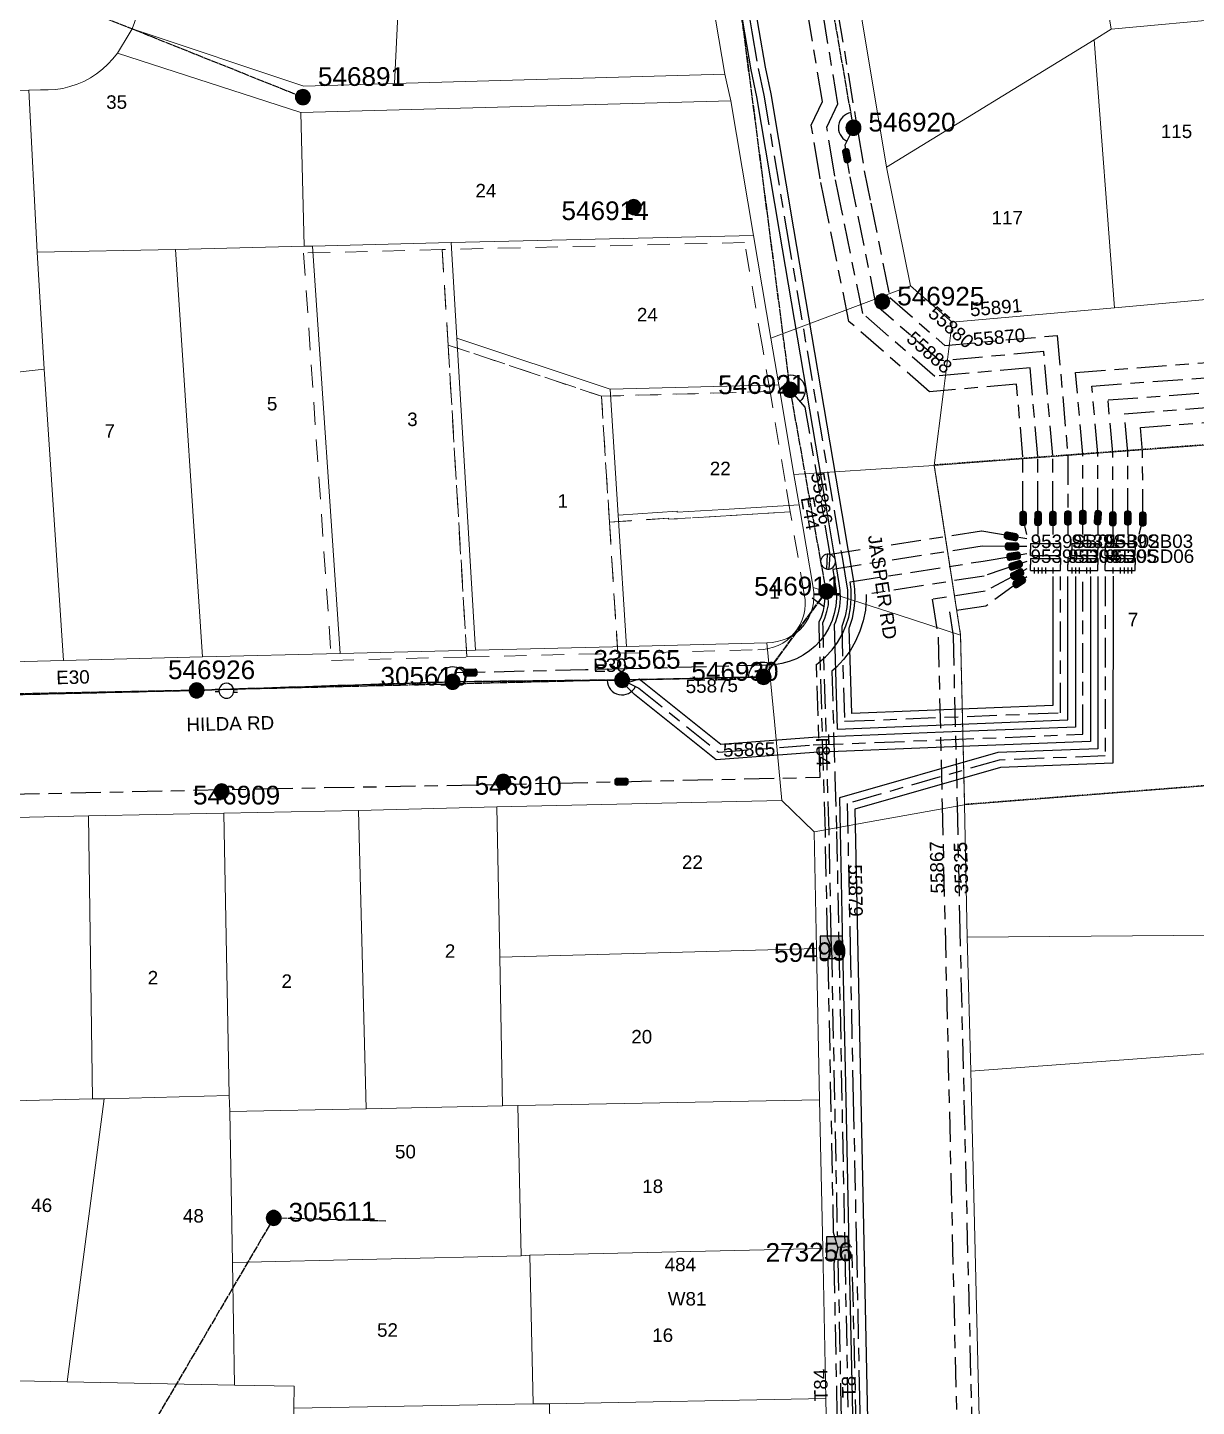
# Model space of a CAD drawing. Header units: metres. Extents: x 311460 to 313373, y 6261260 to 6263889.
# Drawn here: x 312944 to 313100.3, y 6262532.7 to 6262717.1 of the extents above; entities that cross this region are included whole.
import ezdxf
from ezdxf.enums import TextEntityAlignment as Align

# ---------------------------------------------------------------- set-up
doc = ezdxf.new("R2010")
doc.units = ezdxf.units.M
for name, pattern in [('Cable Exist OH', [1, 1, 0]), ('Cable Exist UG', [8.2, 4, -1.2, 1.8, -1.2]), ('Dash', [5, 3, -2]), ('HIDDEN', [0.375, 0.25, -0.125]), ('HIDDEN2', [0.1875, 0.125, -0.0625])]:
    doc.linetypes.add(name, pattern=pattern)
doc.layers.get('0').update_dxf_attribs({"color": 6})
for name, color, linetype, lineweight in [('Cadastre Developer_SP_EXT', 9, 'Continuous', 5), ('Cadastre Land Parcels_SP_EXT', 9, 'Continuous', 5), ('Cadastre Other Property_SP_EXT', 9, 'HIDDEN', 5), ('Cadastre Roads_SP_EXT', 9, 'Continuous', 5)]:
    doc.layers.add(name, color=color, linetype=linetype, lineweight=lineweight)
for name, color, linetype in [('Equip_HV_EXT', 7, 'Continuous'), ('Equip_SP_LV_EXT', 7, 'Continuous'), ('Mains_HV_EXT', 7, 'Continuous'), ('Mains_LV_EXT', 7, 'Continuous'), ('Mains_SL_EXT', 7, 'Continuous'), ('Mains_TR_EXT', 7, 'Continuous'), ('Sub_HV_EXT', 7, 'Continuous'), ('Sub_TR_EXT', 7, 'Continuous'), ('SupportsOH_SP_TR_HV_LV_SL_EXT', 7, 'Continuous'), ('SupportsUG_SP_LV_SL_EXT', 7, 'Continuous')]:
    doc.layers.add(name, color=color, linetype=linetype)
doc.layers.get('0').freeze()
doc.styles.add('COLUMN_LABEL', font='arial.ttf')
doc.styles.add('POLE_LABEL', font='arial.ttf')
doc.styles.get("Standard").update_dxf_attribs({"font": 'arial.ttf'})
doc.linetypes.add('Cable E UG', pattern='A,6,-0.5,["E",Standard,S=1.7,R=0,X=0.5,Y=-1],-2.9', length=9.4)
doc.linetypes.add('Cable P UG', pattern='A,6,-0.5,["P",Standard,S=1.7,R=0,X=0.5,Y=-1],-2.9', length=9.4)

# ---------------------------------------------------------------- blocks, each defined once
blk = doc.blocks.new('COLUMN_EXT')
blk.add_hatch(color=256).paths.add_polyline_path([(-1.49, 1.48), (-1.49, -1.49), (1.48, -1.49), (1.48, 1.48)])
blk.add_lwpolyline([(-1.49, -1.49), (1.48, -1.49), (1.48, 1.48), (-1.49, 1.48)], close=True)
for tag, height, style, flags, p in [('ASSET_NUM', 2.5, 'COLUMN_LABEL', 8, (2, 2)), ('STRUCTURE_PLANT_NUMBER', 0.2, 'POLE_LABEL', 9, (1.81, 0.03)), ('STREET_CODE', 0.2, 'COLUMN_LABEL', 9, (1.81, -0.2))]:
    blk.add_attdef(tag, text='', height=height, dxfattribs=dict(style=style, flags=flags)).set_placement(p, align=Align.MIDDLE_LEFT)
at = {"flags": 9}
for tag, p in [('COLUMN_TYPE', (1.81, -0.4)), ('OWNED_BY', (1.81, -0.6)), ('STATE', (1.81, -0.8)), ('USAGE', (1.81, -1)), ('STREETNAME', (1.81, -1.6)), ('SUBURB', (1.81, -1.8)), ('LEGEND', (1.81, -1.2)), ('LOCATION', (1.81, -1.4)), ('NOTES', (1.81, -2))]:
    blk.add_attdef(tag, text='', height=0.2, dxfattribs=at).set_placement(p, align=Align.MIDDLE_LEFT)
at = {"flags": 1}
blk.add_attdef('Z', (1.81, -2.35), '', height=0.2, dxfattribs=at)
blk = doc.blocks.new('LV_OH_LINKS_OPEN_EXT')
for p, q in [((-0.17, 4.97), (-0.17, 5.46)), ((0.17, 4.97), (0.17, 5.46)), ((-0.17, 3), (-0.17, 2.5)), ((0.17, 3), (0.17, 2.5))]:
    blk.add_line(p, q)
blk.add_lwpolyline([(0, 2.99, 1), (0, 4.98, 1)], format="xyb", close=True)
at = {"flags": 9}
for tag, p in [('ACTUAL_STATUS', (0, 0)), ('CONSTRUCTED_VOLTAGE', (0, -0.2)), ('OPERATING_VOLTAGE', (0, -0.6)), ('ORIENTATION', (0, -0.8)), ('OWNED_BY', (0, -1)), ('STATE', (0, -1.2)), ('SWITCH_TYPE', (0, -1.4)), ('NO_PHASES', (0, -0.4)), ('USAGE', (0, -1.6)), ('LEGEND', (0, -1.8)), ('NOTES', (0, -2))]:
    blk.add_attdef(tag, text='', height=0.2, dxfattribs=at).set_placement(p, align=Align.MIDDLE_LEFT)
at = {"flags": 1}
blk.add_attdef('Z', (0, 0), '', height=0.2, dxfattribs=at)
blk = doc.blocks.new('LV_OH_LINKS_CLOSED_EXT')
for p, q in [((-0.17, 4.97), (-0.17, 3)), ((0.17, 4.97), (0.17, 3))]:
    blk.add_line(p, q)
blk.add_lwpolyline([(0, 2.99, 1), (0, 4.98, 1)], format="xyb", close=True)
at = {"flags": 9}
for tag, p in [('ACTUAL_STATUS', (0, 0)), ('CONSTRUCTED_VOLTAGE', (0, -0.2)), ('OPERATING_VOLTAGE', (0, -0.6)), ('ORIENTATION', (0, -0.8)), ('OWNED_BY', (0, -1)), ('STATE', (0, -1.2)), ('SWITCH_TYPE', (0, -1.4)), ('NO_PHASES', (0, -0.4)), ('USAGE', (0, -1.6)), ('NOTES', (0, -1.8))]:
    blk.add_attdef(tag, text='', height=0.2, dxfattribs=at).set_placement(p, align=Align.MIDDLE_LEFT)
at = {"flags": 1}
blk.add_attdef('Z', (0, 0), '', height=0.2, dxfattribs=at)
blk = doc.blocks.new('POLE_EXT')
blk.add_hatch(color=256).paths.add_polyline_path([(-1, 0, 1), (1, 0, 1)])
blk.add_lwpolyline([(-1, 0, 1), (1, 0, 1)], format="xyb", close=True)
for tag, height, flags, p in [('pNumber', 2.5, 8, (-17.84, 2.07)), ('OWNED_BY', 0.2, 9, (1.35, -0.4)), ('SPECIAL_USE', 0.2, 9, (1.35, -0.8)), ('STATE', 0.2, 9, (1.35, -1)), ('cLV', 0.2, 9, (1.35, -1.4)), ('hDepth', 0.2, 9, (1.35, -1.6)), ('hDia', 0.2, 9, (1.35, -1.8)), ('PARENT', 0.2, 9, (1.35, -0.6)), ('USAGE', 0.2, 9, (1.35, -1.2)), ('cHV', 0.2, 9, (1.35, -2)), ('cLinedev', 0.2, 9, (1.35, -3.4)), ('LBRACKET', 0.2, 9, (1.35, -2.2)), ('LExisting', 0.2, 9, (1.35, -2.4)), ('LANTNUMBER', 0.2, 9, (1.35, -2.6)), ('LOther', 0.2, 9, (1.35, -2.8)), ('LRemove', 0.2, 9, (1.35, -3)), ('LEGEND', 0.2, 9, (1.35, -3.2)), ('LOCATION', 0.2, 9, (1.35, -3.6)), ('pExisting', 0.2, 9, (1.35, -3.8)), ('pFooting', 0.2, 9, (1.35, -4.4)), ('pNew', 0.2, 9, (1.35, -4.6)), ('pRelocate', 0.2, 9, (1.35, -5)), ('pRemove', 0.2, 9, (1.35, -5.2)), ('pReplace', 0.2, 9, (1.35, -5.4)), ('pStay', 0.2, 9, (1.35, -5.6)), ('PFNUMBER', 0.2, 9, (1.35, -4)), ('NEWPFNUMBER', 0.2, 9, (1.35, -4.2)), ('pType', 0.2, 9, (1.35, -5.8)), ('cspan', 0.2, 9, (1.35, -6)), ('STREETNAME', 0.2, 9, (1.35, -6.2)), ('SUBURB', 0.2, 9, (1.35, -6.4)), ('OPERATED_BY', 0.2, 9, (1.36, -7.01)), ('NOTES', 0.2, 9, (1.35, -6.6)), ('MAINTAINED_BY', 0.2, 9, (1.36, -6.81))]:
    blk.add_attdef(tag, text='', height=height, dxfattribs=dict(flags=flags)).set_placement(p, align=Align.MIDDLE_LEFT)
at = {"style": 'POLE_LABEL'}
for tag, height, flags, p in [('ASSET_NUM', 2.5, 8, (2, 2)), ('STRUCTURE_PLANT_NUMBER', 0.2, 9, (1.35, 0.03)), ('STREET_CODE', 0.2, 9, (1.35, -0.2))]:
    blk.add_attdef(tag, text='', height=height, dxfattribs=dict(at, flags=flags)).set_placement(p, align=Align.MIDDLE_LEFT)
at = {"flags": 1}
blk.add_attdef('Z', (1.35, -7.33), '', height=0.2, dxfattribs=at)
blk = doc.blocks.new('HV_STJ_EXT')
h = blk.add_hatch(color=256)
edge = h.paths.add_edge_path()
edge.add_ellipse((-0.59, 0.13), major_axis=(0.226, 0.226), ratio=1, start_angle=45, end_angle=135)
edge.add_line((-0.91, 0.13), (-0.91, -0.13))
edge.add_ellipse((-0.59, -0.13), major_axis=(0.226, 0.226), ratio=1, start_angle=135, end_angle=225)
edge.add_line((-0.59, -0.45), (0.59, -0.45))
edge.add_ellipse((0.59, -0.13), major_axis=(-0.226, 0.226), ratio=1, start_angle=135, end_angle=225)
edge.add_line((0.91, -0.13), (0.91, 0.13))
edge.add_ellipse((0.59, 0.13), major_axis=(-0.226, 0.226), ratio=1, start_angle=225, end_angle=315)
edge.add_line((0.59, 0.45), (-0.59, 0.45))
blk.add_lwpolyline([(-0.91, 0.13), (-0.91, -0.13, 0.414214), (-0.59, -0.45), (0.59, -0.45, 0.414214), (0.91, -0.13), (0.91, 0.13, 0.414214), (0.59, 0.45), (-0.59, 0.45, 0.414214)], format="xyb", close=True)
for tag, flags, p in [('ORIENTATION', 9, (1.5, 0)), ('Z', 1, (1.5, -0.8)), ('USAGE', 9, (1.5, -0.2)), ('LEGEND', 9, (1.5, -0.4)), ('NOTES', 9, (1.5, -0.6))]:
    blk.add_attdef(tag, text='', height=0.2, dxfattribs=dict(flags=flags)).set_placement(p, align=Align.MIDDLE_LEFT)
blk = doc.blocks.new('End Shackle_EXT')
at = {"flags": 9}
for tag, p in [('USAGE', (0, -1.4)), ('NOTES', (0, -1.6))]:
    blk.add_attdef(tag, text='', height=0.2, dxfattribs=at).set_placement(p, align=Align.MIDDLE_LEFT)
blk.add_wipeout([(0, 0.25), (1.81, 0.25), (1.82, -0.25), (0, -0.25)])
blk.add_line((1.81, -1), (1.81, 1))
at = {"flags": 1}
blk.add_attdef('Z', (0, 0), '', height=0.2, dxfattribs=at)
at = {"flags": 9}
for tag, p in [('CONNECTOR_TYPE', (0, 0)), ('CONSTRUCTED_VOLTAGE', (0, -0.2)), ('OPERATING_VOLTAGE', (0, -0.6)), ('ORIENTATION', (0, -0.8)), ('OWNED_BY', (0, -1)), ('STATE', (0, -1.2)), ('NO_PHASES', (0, -0.4))]:
    blk.add_attdef(tag, text='', height=0.2, dxfattribs=at).set_placement(p, align=Align.MIDDLE_LEFT)

msp = doc.modelspace()

# ---------------------------------------------------------------- linework, layer by layer
at = {"layer": 'Cadastre Developer_SP_EXT', "linetype": 'Dash'}
for points in [[(312999.46, 6262687.39), (313000.24, 6262674.63), (313020.75, 6262667.79), (313043.29, 6262668.4), (313043.29, 6262668.4), (313042.23, 6262674.62), (313039.9, 6262688.34), (312999.46, 6262687.39)], [(312984.63, 6262632.47), (313002.75, 6262632.92), (313000.24, 6262674.63), (313000.24, 6262674.63), (312999.46, 6262687.39), (312980.92, 6262686.93), (312984.63, 6262632.47)], [(313000.24, 6262674.63), (313002.75, 6262632.92), (313022.93, 6262633.41), (313021.82, 6262650.96), (313021.82, 6262650.96), (313020.75, 6262667.79), (313000.24, 6262674.63)], [(313020.75, 6262667.79), (313021.82, 6262650.96), (313029.7, 6262651.47), (313029.71, 6262651.34), (313035.92, 6262651.69), (313046, 6262652.34), (313045.32, 6262656.39), (313045.32, 6262656.39), (313043.29, 6262668.4), (313020.75, 6262667.79)], [(313021.82, 6262650.96), (313022.93, 6262633.41), (313041.68, 6262633.89), (313042.41, 6262633.93), (313043.09, 6262634.04), (313043.75, 6262634.22), (313044.39, 6262634.47), (313045, 6262634.79), (313045.57, 6262635.18), (313046.09, 6262635.63), (313046.56, 6262636.13), (313046.97, 6262636.68), (313047.31, 6262637.28), (313047.59, 6262637.91), (313047.8, 6262638.56), (313047.93, 6262639.23), (313047.98, 6262639.92), (313047.97, 6262640.61), (313047.87, 6262641.29), (313047.87, 6262641.29), (313046, 6262652.34), (313035.92, 6262651.69), (313029.71, 6262651.34), (313029.7, 6262651.47), (313021.82, 6262650.96)]]:
    msp.add_lwpolyline(points, close=True, dxfattribs=at)
at = {"layer": 'Cadastre Land Parcels_SP_EXT', "linetype": 'Continuous'}
for points in [[(313124.1, 6262758.37), (313123.14, 6262758.82), (313122.2, 6262759.33), (313121.3, 6262759.9), (313120.44, 6262760.53), (313119.63, 6262761.23), (313118.87, 6262761.98), (313118.16, 6262762.78), (313117.52, 6262763.63), (313116.93, 6262764.52), (313116.41, 6262765.46), (313115.97, 6262766.43), (313086.24, 6262733.14), (313088.9, 6262716.88), (313105.37, 6262718.38), (313107.66, 6262718.63), (313124.1, 6262758.37)], [(312994.16, 6262732.36), (312958.04, 6262732.36), (312958.68, 6262722.21), (312958.78, 6262721.31), (312958.8, 6262720.41), (312958.72, 6262719.51), (312958.57, 6262718.62), (312958.32, 6262717.75), (312958, 6262716.91), (312980.94, 6262709.25), (312993.07, 6262709.59), (312993.9, 6262727.14), (312994.16, 6262732.36)], [(313086.65, 6262715.46), (313088.9, 6262716.88), (313086.24, 6262733.14), (313053.99, 6262727.64), (313058.86, 6262698.42), (313086.65, 6262715.46)], [(313037.26, 6262710.85), (313033.98, 6262730.06), (312993.9, 6262727.14), (312993.07, 6262709.59), (313037.26, 6262710.85)], [(313107.5, 6262681.24), (313105.37, 6262718.38), (313088.9, 6262716.88), (313086.65, 6262715.46), (313089.34, 6262679.61), (313107.5, 6262681.24)], [(312980.55, 6262705.71), (312956.03, 6262713.68), (312955.42, 6262712.9), (312954.75, 6262712.17), (312954.02, 6262711.5), (312953.24, 6262710.89), (312952.4, 6262710.35), (312951.53, 6262709.89), (312950.62, 6262709.5), (312949.68, 6262709.18), (312948.71, 6262708.95), (312947.73, 6262708.8), (312946.74, 6262708.74), (312945.75, 6262708.75), (312944.17, 6262708.71), (312945.3, 6262687.03), (312963.77, 6262687.42), (312981.01, 6262687.85), (312980.55, 6262705.71)], [(313086.65, 6262715.46), (313058.86, 6262698.42), (313062.07, 6262682.57), (313067.66, 6262677.68), (313089.34, 6262679.61), (313086.65, 6262715.46)], [(312945.3, 6262687.03), (312944.17, 6262708.71), (312928.44, 6262708.31), (312923.98, 6262670.09), (312927.74, 6262670.12), (312936.23, 6262670.3), (312946.22, 6262671.42), (312945.3, 6262687.03)], [(313038.04, 6262707.27), (312980.55, 6262705.71), (312981.01, 6262687.85), (312982.09, 6262687.86), (313000.63, 6262688.32), (313041.07, 6262689.27), (313038.04, 6262707.27)], [(312982.09, 6262687.86), (312981.01, 6262687.85), (312963.77, 6262687.42), (312967.39, 6262632.93), (312985.8, 6262633.4), (312982.09, 6262687.86)], [(313001.42, 6262675.56), (313000.63, 6262688.32), (312982.09, 6262687.86), (312985.8, 6262633.4), (313003.92, 6262633.85), (313001.42, 6262675.56)], [(313044.47, 6262669.33), (313043.41, 6262675.55), (313041.07, 6262689.27), (313000.63, 6262688.32), (313001.42, 6262675.56), (313021.93, 6262668.73), (313044.47, 6262669.33)], [(312963.77, 6262687.42), (312945.3, 6262687.03), (312946.22, 6262671.42), (312948.79, 6262632.44), (312967.39, 6262632.93), (312963.77, 6262687.42)], [(313022.99, 6262651.89), (313021.93, 6262668.73), (313001.42, 6262675.56), (313003.92, 6262633.85), (313024.11, 6262634.34), (313022.99, 6262651.89)], [(312946.22, 6262671.42), (312936.23, 6262670.3), (312927.74, 6262670.12), (312929.7, 6262631.97), (312948.79, 6262632.44), (312946.22, 6262671.42)], [(313046.49, 6262657.32), (313044.47, 6262669.33), (313021.93, 6262668.73), (313022.99, 6262651.89), (313030.87, 6262652.4), (313030.88, 6262652.28), (313037.1, 6262652.62), (313047.18, 6262653.27), (313046.49, 6262657.32)], [(313114.88, 6262635.78), (313111.06, 6262661.96), (313065.25, 6262658.54), (313068.77, 6262635.84), (313069.31, 6262613.15), (313117.59, 6262616.93), (313114.88, 6262635.78)], [(313049.04, 6262642.22), (313047.18, 6262653.27), (313037.1, 6262652.62), (313030.88, 6262652.28), (313030.87, 6262652.4), (313022.99, 6262651.89), (313024.11, 6262634.34), (313042.85, 6262634.82), (313043.58, 6262634.86), (313044.26, 6262634.97), (313044.93, 6262635.15), (313045.57, 6262635.4), (313046.17, 6262635.73), (313046.74, 6262636.11), (313047.26, 6262636.56), (313047.73, 6262637.06), (313048.14, 6262637.62), (313048.49, 6262638.21), (313048.76, 6262638.84), (313048.97, 6262639.5), (313049.1, 6262640.17), (313049.16, 6262640.85), (313049.14, 6262641.54), (313049.04, 6262642.22)], [(313118.8, 6262608.52), (313117.59, 6262616.93), (313069.31, 6262613.15), (313069.65, 6262595.45), (313113.86, 6262595.81), (313120.51, 6262597.01), (313118.8, 6262608.52)], [(312989.27, 6262572.52), (312988.27, 6262612.41), (312970.27, 6262612.03), (312970.98, 6262574.28), (312971.06, 6262572.16), (312989.27, 6262572.52)], [(313007.18, 6262592.8), (313006.78, 6262612.87), (312988.27, 6262612.41), (312989.27, 6262572.52), (313007.52, 6262572.89), (313007.18, 6262592.8)], [(313049.19, 6262609.53), (313044.89, 6262613.73), (313006.78, 6262612.87), (313007.18, 6262592.8), (313049.5, 6262593.96), (313049.19, 6262609.53)], [(312952.67, 6262573.84), (312952.16, 6262611.69), (312930.38, 6262611.2), (312931.24, 6262573.32), (312936.7, 6262573.45), (312952.67, 6262573.84)], [(312970.27, 6262612.03), (312952.16, 6262611.69), (312952.67, 6262573.84), (312954.26, 6262573.86), (312970.98, 6262574.28), (312970.27, 6262612.03)], [(313122.8, 6262581.44), (313120.51, 6262597.01), (313113.86, 6262595.81), (313069.65, 6262595.45), (313070.14, 6262577.55), (313117.06, 6262581), (313122.8, 6262581.44)], [(313049.5, 6262593.96), (313007.18, 6262592.8), (313007.52, 6262572.89), (313009.55, 6262572.93), (313049.92, 6262573.69), (313049.5, 6262593.96)], [(313160.7, 6262574.59), (313159.39, 6262584.15), (313147.18, 6262583.24), (313122.8, 6262581.44), (313117.06, 6262581), (313070.14, 6262577.54), (313072.28, 6262488.56), (313130.82, 6262490.99), (313134.13, 6262491.09), (313172.01, 6262492.19), (313169.44, 6262510.88), (313166.89, 6262529.48), (313164.43, 6262547.43), (313162.55, 6262561.11), (313160.7, 6262574.59)], [(312954.26, 6262573.86), (312952.67, 6262573.84), (312936.7, 6262573.45), (312929.59, 6262536.4), (312949.28, 6262536.01), (312954.26, 6262573.86)], [(312971.06, 6262572.16), (312970.98, 6262574.28), (312954.26, 6262573.86), (312949.28, 6262536.01), (312971.69, 6262535.57), (312971.41, 6262551.95), (312971.06, 6262572.16)], [(313049.92, 6262573.69), (313009.55, 6262572.93), (313010.02, 6262552.86), (313011.15, 6262552.92), (313050.34, 6262553.84), (313049.92, 6262573.69)], [(313010.02, 6262552.86), (313009.55, 6262572.93), (313007.52, 6262572.89), (312989.27, 6262572.52), (312971.06, 6262572.16), (312971.41, 6262551.95), (313010.02, 6262552.86)], [(313050.34, 6262553.84), (313011.15, 6262552.92), (313011.63, 6262533.06), (313013.81, 6262533.08), (313050.76, 6262533.79), (313050.34, 6262553.84)], [(313011.15, 6262552.92), (313010.02, 6262552.86), (312971.41, 6262551.95), (312971.69, 6262535.57), (312979.66, 6262535.41), (312979.63, 6262532.49), (313011.63, 6262533.06), (313011.15, 6262552.92)], [(313011.63, 6262533.06), (312979.63, 6262532.49), (312979.72, 6262527.83), (312980.02, 6262512.03), (313014.18, 6262512.68), (313013.81, 6262533.08), (313011.63, 6262533.06)], [(313050.76, 6262533.79), (313013.81, 6262533.08), (313014.18, 6262512.68), (313015.91, 6262512.74), (313051.16, 6262513.47), (313050.76, 6262533.79)]]:
    msp.add_lwpolyline(points, close=True, dxfattribs=at)
at = {"layer": 'Cadastre Other Property_SP_EXT', "linetype": 'HIDDEN2'}
msp.add_lwpolyline([(313065.25, 6262658.63), (313068.77, 6262635.94), (313069.31, 6262613.24), (313117.59, 6262617.02), (313111.06, 6262662.05), (313065.25, 6262658.63)], close=True, dxfattribs=at)
at = {"layer": 'Cadastre Roads_SP_EXT', "linetype": 'Continuous'}
for points in [[(313037.09, 6262828.84), (313029.29, 6262829.54), (313017.32, 6262830.62), (313020.14, 6262813.02), (313020.16, 6262812.85), (313023.75, 6262790.11), (313023.82, 6262789.86), (313027.34, 6262769.13), (313030.62, 6262749.81), (313033.98, 6262730.06), (313037.26, 6262710.85), (313037.53, 6262709.64), (313038.04, 6262707.27), (313041.07, 6262689.27), (313043.41, 6262675.55), (313053.99, 6262679.53), (313062.07, 6262682.57), (313058.86, 6262698.42), (313053.99, 6262727.64), (313050.38, 6262749.37), (313046.61, 6262772.01), (313046.16, 6262774.54), (313043.31, 6262791.64), (313037.09, 6262828.84)], [(312993.07, 6262709.59), (312980.94, 6262709.25), (312958, 6262716.91), (312957.59, 6262716.24), (312956.03, 6262713.68), (312980.55, 6262705.71), (313038.04, 6262707.27), (313037.53, 6262709.64), (313037.26, 6262710.85), (312993.07, 6262709.59)], [(313142.96, 6262664.35), (313143.83, 6262674.46), (313144.7, 6262684.52), (313126.46, 6262682.92), (313107.5, 6262681.24), (313089.34, 6262679.61), (313067.66, 6262677.68), (313066.45, 6262668.06), (313065.25, 6262658.54), (313111.06, 6262661.96), (313142.96, 6262664.35)], [(313068.77, 6262635.84), (313065.25, 6262658.54), (313057.45, 6262658.03), (313046.49, 6262657.32), (313047.18, 6262653.27), (313049.04, 6262642.22), (313060.43, 6262638.54), (313068.77, 6262635.84)], [(313044.89, 6262613.73), (313043.87, 6262624.29), (313042.85, 6262634.82), (313024.11, 6262634.34), (313003.92, 6262633.85), (312985.8, 6262633.4), (312967.39, 6262632.93), (312948.79, 6262632.44), (312929.7, 6262631.97), (312908.45, 6262631.45), (312892.99, 6262631.13), (312893.48, 6262620.79), (312893.98, 6262610.46), (312911.98, 6262610.81), (312930.38, 6262611.2), (312952.16, 6262611.69), (312970.27, 6262612.03), (312988.27, 6262612.41), (313006.78, 6262612.87), (313044.89, 6262613.73)], [(313069.65, 6262595.45), (313069.31, 6262613.15), (313057.59, 6262611.04), (313049.19, 6262609.53), (313049.5, 6262593.96), (313049.92, 6262573.69), (313050.34, 6262553.84), (313050.76, 6262533.79), (313051.16, 6262513.47), (313051.6, 6262493.78), (313052.04, 6262473.33), (313052.46, 6262453.17), (313052.87, 6262433.15), (313053.08, 6262423.2), (313053.28, 6262413.24), (313053.73, 6262393.46), (313054.75, 6262342.73), (313063.47, 6262342.77), (313075.73, 6262342.82), (313072.34, 6262485.92), (313072.28, 6262488.56), (313070.14, 6262577.55), (313069.65, 6262595.45)]]:
    msp.add_lwpolyline(points, close=True, dxfattribs=at)
for points in [[(312849.57, 6262706.27), (312873.72, 6262706.88), (312873.9, 6262706.92), (312892.18, 6262707.39), (312910.49, 6262707.84), (312928.44, 6262708.31), (312944.17, 6262708.71), (312945.75, 6262708.75), (312946.74, 6262708.74), (312947.73, 6262708.8), (312948.71, 6262708.95), (312949.68, 6262709.18), (312950.62, 6262709.5), (312951.53, 6262709.89), (312952.4, 6262710.35), (312953.24, 6262710.89), (312954.02, 6262711.5), (312954.75, 6262712.17), (312955.42, 6262712.9), (312956.03, 6262713.68), (312957.59, 6262716.24), (312958, 6262716.91), (312958.32, 6262717.75)], [(312979.63, 6262532.49), (312979.66, 6262535.41), (312971.69, 6262535.57), (312949.28, 6262536.01), (312929.59, 6262536.4), (312912.32, 6262536.74), (312912.32, 6262536.74), (312895.36, 6262537.07), (312895.37, 6262529.06)]]:
    msp.add_lwpolyline(points, dxfattribs=at)
at = {"layer": 'Mains_HV_EXT', "linetype": 'Cable Exist UG'}
for points in [[(313079.13, 6262651.45), (313079.12, 6262652.41), (313079.12, 6262659.75), (313078.07, 6262671.58), (313065.31, 6262670.44), (313055.68, 6262678.86), (313052.85, 6262692.82), (313051.97, 6262697.2), (313051.82, 6262698.08), (313050.88, 6262703.75), (313052.38, 6262706.88), (313052.38, 6262706.88), (313049.06, 6262726.82), (313045.44, 6262748.55), (313041.69, 6262771.16), (313041.23, 6262773.69), (313038.38, 6262790.82), (313032.16, 6262828.01), (313027.69, 6262849.63), (313027.69, 6262849.63), (313016.37, 6262870), (312983.57, 6262918.76), (312873.51, 6263081.95), (312892.42, 6263094.55)], [(313077.13, 6262651.45), (313077.12, 6262652.41), (313077.12, 6262659.67), (313076.26, 6262669.41), (313064.63, 6262668.38), (313053.85, 6262677.8), (313050.89, 6262692.43), (313050, 6262696.84), (313049.85, 6262697.75), (313048.8, 6262704.05), (313050.3, 6262707.18), (313047.09, 6262726.49), (313043.47, 6262748.22), (313039.72, 6262770.82), (313039.26, 6262773.35), (313036.4, 6262790.49), (313030.18, 6262827.68), (313024.84, 6262848.59), (313024.84, 6262848.59), (313013.43, 6262869.11), (312980.96, 6262917.25), (312869.28, 6263082.85)], [(312898.97, 6263051.28), (313025.22, 6262864.02), (313025.22, 6262864.02), (313030.34, 6262856.5), (313030.96, 6262855.57), (313030.96, 6262855.57), (313031.44, 6262852.17), (313034.14, 6262828.34), (313034.14, 6262828.34), (313040.34, 6262791.14), (313047.39, 6262748.87), (313051.03, 6262727.15), (313051.03, 6262727.15), (313055.9, 6262697.92), (313056.77, 6262693.62), (313056.77, 6262693.62), (313059.33, 6262680.98), (313066.65, 6262674.58), (313081.71, 6262675.92), (313083.12, 6262659.93), (313083.13, 6262651.5)], [(313054.45, 6262703.68), (313053.3, 6262701.35), (313053.54, 6262699.96)], [(313081.12, 6262651.45), (313081.12, 6262652.41), (313081.12, 6262659.84), (313079.89, 6262673.75), (313065.98, 6262672.51), (313057.5, 6262679.92), (313054.81, 6262693.22), (313053.93, 6262697.56), (313053.54, 6262699.96)], [(313085.12, 6262651.59), (313085.12, 6262660.02), (313084.15, 6262670.98), (313084.15, 6262670.98), (313110.24, 6262672.93), (313113.66, 6262673.18), (313113.66, 6262673.18), (313146.41, 6262675.65), (313149.97, 6262672.83), (313164.22, 6262679.13), (313164.98, 6262674.21), (313167.64, 6262678.03), (313180.86, 6262687.11), (313181.71, 6262689.06)], [(313087.13, 6262651.55), (313087.12, 6262660.11), (313086.32, 6262669.14), (313110.39, 6262670.93), (313145.79, 6262673.59), (313149.96, 6262670.3), (313162.91, 6262676.31), (313168.93, 6262638.97), (313170.55, 6262635.3), (313172.46, 6262632.43), (313179.01, 6262626.55), (313204.6, 6262607.24), (313210.01, 6262601.54), (313214.68, 6262593.56), (313217.6, 6262581.49), (313220.33, 6262549.27), (313224.58, 6262543.12), (313330.28, 6262579.31), (313335.18, 6262587.1), (313334.97, 6262588.8), (313342.32, 6262591.43), (313342.14, 6262595.49)], [(313089.13, 6262651.39), (313089.12, 6262660.2), (313088.49, 6262667.29), (313110.54, 6262668.94), (313145.16, 6262671.54), (313149.57, 6262668.05), (313161.81, 6262673.57), (313162.4, 6262668.28)], [(313091.13, 6262651.5), (313091.12, 6262660.29), (313090.67, 6262665.45), (313110.69, 6262666.94), (313110.69, 6262666.94), (313144.53, 6262669.49), (313153.02, 6262662.78), (313154.46, 6262651.76), (313154.71, 6262649.91), (313154.71, 6262649.91), (313155.85, 6262641.3), (313156.09, 6262639.99), (313155.37, 6262638.49)], [(313075.54, 6262649.06), (313071.55, 6262649.75), (313051.35, 6262646.62), (313048.01, 6262666.34), (313046, 6262668.64)], [(313093.13, 6262651.37), (313093.12, 6262660.38), (313092.84, 6262663.6), (313110.84, 6262664.95)], [(313077.63, 6262649.3), (313077.13, 6262651.45)], [(313079.13, 6262649.3), (313079.13, 6262651.45)], [(313081.12, 6262651.45), (313081.13, 6262649.3)], [(313083.13, 6262651.5), (313083.13, 6262649.3)], [(313085.13, 6262649.3), (313085.12, 6262651.59)], [(313087.13, 6262651.55), (313087.13, 6262649.3)], [(313089.13, 6262651.39), (313089.13, 6262649.3)], [(313091.13, 6262651.5), (313091.13, 6262649.3)], [(313093.13, 6262651.37), (313092.63, 6262649.3)], [(313077.63, 6262648.7), (313075.54, 6262649.06)], [(313077.63, 6262647.7), (313075.66, 6262647.71)], [(313077.63, 6262646.7), (313075.86, 6262646.41)], [(313077.63, 6262645.7), (313076.13, 6262645.18)], [(313077.63, 6262644.7), (313076.34, 6262644.01)], [(313076.61, 6262642.96), (313077.63, 6262643.7)], [(313078.63, 6262644.9), (313078.63, 6262644.1)], [(313079.13, 6262644.9), (313079.13, 6262644.1)], [(313079.63, 6262644.9), (313079.63, 6262644.1)], [(313080.13, 6262644.9), (313080.13, 6262644.1)], [(313081.13, 6262644.9), (313081.13, 6262644.1)], [(313083.63, 6262644.9), (313083.63, 6262644.1)], [(313084.13, 6262644.9), (313084.13, 6262644.1)], [(313084.62, 6262644.9), (313084.62, 6262644.1)], [(313085.63, 6262644.9), (313085.63, 6262644.1)], [(313086.12, 6262644.9), (313086.12, 6262644.1)], [(313089.13, 6262644.9), (313089.13, 6262644.1)], [(313090.13, 6262644.9), (313090.13, 6262644.1)], [(313090.63, 6262644.9), (313090.63, 6262644.1)], [(313091.13, 6262644.9), (313091.13, 6262644.1)], [(313091.63, 6262644.9), (313091.63, 6262644.1)], [(313076.61, 6262642.96), (313072.17, 6262639.73), (313067.28, 6262638.97), (313067.77, 6262635.76), (313068.31, 6262613.13), (313068.63, 6262598.25), (313071.11, 6262495.84), (313072.93, 6262418.98), (313073.81, 6262385.62)], [(313003.22, 6262630.83), (313001.31, 6262630.79), (313000.85, 6262629.6)], [(312907.28, 6262522.61), (312897.53, 6262522.76), (312897.35, 6262535.2), (312893.64, 6262535.45), (312892.4, 6262613.52), (312975.47, 6262615.3), (313006.71, 6262615.87), (313023.43, 6262616.25)], [(313052.5, 6262594.02), (313053.96, 6262519.62)]]:
    msp.add_lwpolyline(points, dxfattribs=at)
at = {"layer": 'Mains_HV_EXT', "linetype": 'Cable P UG'}
for points in [[(313027.23, 6262790.69), (313039.87, 6262716.37), (313040.72, 6262711.42), (313041.5, 6262707.83), (313044.52, 6262689.85), (313050.98, 6262651.78), (313051.79, 6262647), (313051.94, 6262646.1), (313052.5, 6262642.76), (313052.63, 6262641.83), (313052.66, 6262640.76), (313052.58, 6262639.69), (313052.37, 6262638.63), (313052.04, 6262637.6), (313051.87, 6262637.21), (313052.28, 6262623.29), (313083.13, 6262624.51), (313083.13, 6262643.7)], [(313086.13, 6262643.7), (313086.13, 6262621.62), (313066.59, 6262620.85), (313049.13, 6262620.16), (313036.08, 6262619.15), (313025.19, 6262627.9), (313023.52, 6262629.55)], [(313089.17, 6262643.74), (313089.13, 6262618.74), (313074.09, 6262618.15), (313054.63, 6262612.57), (313060.36, 6262337.74), (313057.94, 6262335.14), (313058.69, 6262319.67), (313053.07, 6262319.4), (313037.22, 6262319.29), (313041.06, 6262291.61), (313039.29, 6262289.82)]]:
    msp.add_lwpolyline(points, dxfattribs=at)
at = {"layer": 'Mains_HV_EXT', "linetype": 'Cable Exist OH'}
for points in [[(313054.45, 6262703.68), (313039.96, 6262787.56)], [(313046, 6262668.64), (313037.92, 6262730.82)], [(313000.85, 6262629.6), (312966.61, 6262628.46), (312930.34, 6262627.61)]]:
    msp.add_lwpolyline(points, dxfattribs=at)
at = {"layer": 'Mains_HV_EXT', "linetype": 'Continuous'}
for points in [[(313054.12, 6262705.71, 0.731036), (313053.57, 6262701.9)], [(313045.74, 6262670.62, -0.741151), (313047.31, 6262667.13)], [(313002.43, 6262630.81, 0.723947), (312998.85, 6262629.56)]]:
    msp.add_lwpolyline(points, format="xyb", dxfattribs=at)
at = {"layer": 'Mains_LV_EXT', "linetype": 'Cable Exist OH'}
for points in [[(313046, 6262668.64), (313037.92, 6262731)], [(313000.85, 6262629.6), (312966.61, 6262628.46)], [(313042.43, 6262630.25), (313023.51, 6262629.85), (313000.85, 6262629.6)], [(312966.61, 6262628.46), (312930.34, 6262627.61)], [(312991.93, 6262557.48), (312976.92, 6262557.91), (312957.04, 6262523.98)]]:
    msp.add_lwpolyline(points, dxfattribs=at)
at = {"layer": 'Mains_LV_EXT', "linetype": 'Continuous'}
msp.add_lwpolyline([(313040.43, 6262630.21, -0.6218), (313043.61, 6262631.86)], format="xyb", dxfattribs=at)
at = {"layer": 'Mains_LV_EXT', "linetype": 'Cable Exist UG'}
for points in [[(313051.5, 6262594.09), (313052.28, 6262555.58), (313053.69, 6262555.5), (313053.79, 6262552.42), (313052.38, 6262552.21), (313052.73, 6262535.1), (313053.01, 6262519.59)], [(313053.15, 6262513.6), (313055.16, 6262513.84), (313054.94, 6262524.34), (313054.84, 6262529.65), (313054.24, 6262554.07), (313052.37, 6262553.95)]]:
    msp.add_lwpolyline(points, dxfattribs=at)
at = {"layer": 'Mains_SL_EXT', "linetype": 'Cable Exist OH'}
for points in [[(312954.26, 6262718.41), (312980.83, 6262707.78)], [(312930.34, 6262627.61), (312966.61, 6262628.46), (313000.85, 6262629.6)], [(313000.85, 6262629.6), (313023.51, 6262629.85), (313042.43, 6262630.25)]]:
    msp.add_lwpolyline(points, dxfattribs=at)
at = {"layer": 'Mains_SL_EXT', "linetype": 'Cable Exist UG'}
for points in [[(313051.5, 6262594.09), (313051.03, 6262592.51), (313051.75, 6262556.03), (313052.34, 6262553.89)], [(313052.34, 6262553.89), (313051.84, 6262551.85), (313052.55, 6262515.46), (313053.15, 6262513.6)]]:
    msp.add_lwpolyline(points, dxfattribs=at)
at = {"layer": 'Mains_TR_EXT', "linetype": 'Cable Exist UG'}
for points in [[(313080.63, 6262647.7), (313080.63, 6262648.5)], [(313085.13, 6262647.7), (313085.13, 6262648.5)], [(313089.63, 6262647.7), (313089.63, 6262648.5)]]:
    msp.add_lwpolyline(points, dxfattribs=at)
at = {"layer": 'Mains_TR_EXT', "color": 7, "linetype": 'Cable Exist OH'}
msp.add_lwpolyline([(313023.51, 6262629.85), (312966.61, 6262628.46), (312888.82, 6262626.93), (312821.89, 6262625.28), (312746.29, 6262623.53), (312677.21, 6262622.11), (312554.54, 6262619.38), (312484.95, 6262617.42), (312432.04, 6262626.22)], dxfattribs=at)
at = {"layer": 'Mains_TR_EXT', "linetype": 'Continuous'}
msp.add_lwpolyline([(313021.51, 6262629.8, 0.782828), (313025.3, 6262628.96)], format="xyb", dxfattribs=at)
at = {"layer": 'Sub_HV_EXT'}
for p, q in [((313078.13, 6262646.1), (313078.13, 6262645.3)), ((313078.13, 6262646.1), (313082.13, 6262646.1)), ((313082.13, 6262646.1), (313082.13, 6262645.3)), ((313083.13, 6262646.1), (313083.13, 6262645.3)), ((313083.13, 6262646.1), (313087.13, 6262646.1)), ((313087.13, 6262646.1), (313087.13, 6262645.3)), ((313088.13, 6262646.1), (313088.13, 6262645.3)), ((313088.13, 6262646.1), (313092.13, 6262646.1)), ((313092.13, 6262646.1), (313092.13, 6262645.3)), ((313078.13, 6262644.5), (313078.13, 6262645.3)), ((313078.13, 6262644.5), (313082.13, 6262644.5)), ((313082.13, 6262644.5), (313082.13, 6262645.3)), ((313083.13, 6262644.5), (313083.13, 6262645.3)), ((313083.13, 6262644.5), (313087.13, 6262644.5)), ((313087.13, 6262644.5), (313087.13, 6262645.3)), ((313088.13, 6262644.5), (313088.13, 6262645.3)), ((313088.13, 6262644.5), (313092.13, 6262644.5)), ((313092.13, 6262644.5), (313092.13, 6262645.3))]:
    msp.add_line(p, q, dxfattribs=at)
at = {"layer": 'Sub_TR_EXT'}
for p, q in [((313078.13, 6262648.1), (313078.13, 6262647.3)), ((313078.13, 6262648.1), (313082.13, 6262648.1)), ((313078.13, 6262646.5), (313078.13, 6262647.3)), ((313082.13, 6262648.1), (313082.13, 6262647.3)), ((313082.13, 6262646.5), (313082.13, 6262647.3)), ((313083.63, 6262648.1), (313083.63, 6262647.3)), ((313083.63, 6262648.1), (313087.13, 6262648.1)), ((313083.63, 6262646.5), (313083.63, 6262647.3)), ((313087.13, 6262648.1), (313087.13, 6262647.3)), ((313087.13, 6262646.5), (313087.13, 6262647.3)), ((313088.13, 6262648.1), (313088.13, 6262647.3)), ((313088.13, 6262648.1), (313092.13, 6262648.1)), ((313088.13, 6262646.5), (313088.13, 6262647.3)), ((313092.13, 6262648.1), (313092.13, 6262647.3)), ((313092.13, 6262646.5), (313092.13, 6262647.3)), ((313078.13, 6262646.5), (313082.13, 6262646.5)), ((313083.63, 6262646.5), (313087.13, 6262646.5)), ((313088.13, 6262646.5), (313092.13, 6262646.5))]:
    msp.add_line(p, q, dxfattribs=at)

# ---------------------------------------------------------------- block references
at = {"layer": 'Equip_HV_EXT'}
for p, rotation in [((313053.54, 6262699.96), 279.4636417081562), ((313077.13, 6262651.45), 89.93984233064926), ((313079.13, 6262651.45), 89.67976081056109), ((313081.12, 6262651.45), 90.00899093689974), ((313083.13, 6262651.5), 90.00899093689974), ((313085.12, 6262651.59), 90.00899093689974), ((313087.13, 6262651.55), 85.93023550460396), ((313089.13, 6262651.39), 90.00899093689974), ((313091.13, 6262651.5), 90.00899093689974), ((313093.13, 6262651.37), 90.00899093689974), ((313075.54, 6262649.06), 170.1618011755816), ((313075.66, 6262647.71), 179.5274901613949), ((313075.86, 6262646.41), 189.3092603336704), ((313076.13, 6262645.18), 18.95994271264063), ((313076.34, 6262644.01), 207.9735931080452), ((313076.61, 6262642.96), 216.2161974669704), ((313003.22, 6262630.83), 1.424755669157322), ((313023.43, 6262616.25), 1.291417437140922), ((313052.5, 6262594.02), 90.5350747596311)]:
    msp.add_blockref('HV_STJ_EXT', p, dxfattribs=dict(at, rotation=rotation))
at = {"layer": 'Equip_SP_LV_EXT'}
for name, p, rotation in [('LV_OH_LINKS_CLOSED_EXT', (313050.82, 6262641.69), 356.6098615175543), ('LV_OH_LINKS_OPEN_EXT', (312966.61, 6262628.46), 269.187914174689)]:
    msp.add_blockref(name, p, dxfattribs=dict(at, rotation=rotation))
at = {"layer": 'SupportsOH_SP_TR_HV_LV_SL_EXT'}
ref = msp.add_blockref('POLE_EXT', (312980.83, 6262707.78), dxfattribs=at)
ref.add_attrib('ASSET_NUM', '546891', dxfattribs={"layer": '0', "height": 2.5, "style": 'POLE_LABEL'}).set_placement((312982.83, 6262708.53), align=Align.BOTTOM_LEFT)
ref = msp.add_blockref('POLE_EXT', (313054.45, 6262703.68), dxfattribs=at)
ref.add_attrib('ASSET_NUM', '546920', dxfattribs={"layer": '0', "height": 2.5, "style": 'POLE_LABEL'}).set_placement((313056.45, 6262704.43), align=Align.MIDDLE_LEFT)
ref = msp.add_blockref('POLE_EXT', (313025.06, 6262693.08), dxfattribs=at)
ref.add_attrib('ASSET_NUM', '546914', dxfattribs={"layer": '0', "height": 2.5, "rotation": 359.9136, "style": 'POLE_LABEL'}).set_placement((313027.06, 6262693.83), align=Align.TOP_RIGHT)
ref = msp.add_blockref('POLE_EXT', (313058.3, 6262680.44), dxfattribs=at)
ref.add_attrib('ASSET_NUM', '546925', dxfattribs={"layer": '0', "height": 2.5, "rotation": 359.7909, "style": 'POLE_LABEL'}).set_placement((313060.3, 6262681.19), align=Align.MIDDLE_LEFT)
ref = msp.add_blockref('POLE_EXT', (313046, 6262668.64), dxfattribs=at)
ref.add_attrib('ASSET_NUM', '546921', dxfattribs={"layer": '0', "height": 2.5, "rotation": 0.4112, "style": 'POLE_LABEL'}).set_placement((313048, 6262669.39), align=Align.MIDDLE_RIGHT)
ref = msp.add_blockref('POLE_EXT', (313023.51, 6262629.85), dxfattribs=at)
ref.add_attrib('ASSET_NUM', '335565', dxfattribs={"layer": '0', "height": 2.5, "style": 'POLE_LABEL'}).set_placement((313025.51, 6262630.6), align=Align.BOTTOM_CENTER)
ref = msp.add_blockref('POLE_EXT', (312966.61, 6262628.46), dxfattribs=dict(at, rotation=359.6270498277458))
ref.add_attrib('ASSET_NUM', '546926', dxfattribs={"layer": '0', "height": 2.5, "rotation": 359.9422, "style": 'POLE_LABEL'}).set_placement((312968.61, 6262629.21), align=Align.BOTTOM_CENTER)
ref = msp.add_blockref('POLE_EXT', (313000.85, 6262629.6), dxfattribs=at)
ref.add_attrib('ASSET_NUM', '305610', dxfattribs={"layer": '0', "height": 2.5, "rotation": 359.9804, "style": 'POLE_LABEL'}).set_placement((313002.85, 6262630.35), align=Align.MIDDLE_RIGHT)
ref = msp.add_blockref('POLE_EXT', (313042.43, 6262630.25), dxfattribs=at)
ref.add_attrib('ASSET_NUM', '546930', dxfattribs={"layer": '0', "height": 2.5, "rotation": 0.106, "style": 'POLE_LABEL'}).set_placement((313044.43, 6262631), align=Align.MIDDLE_RIGHT)
ref = msp.add_blockref('POLE_EXT', (312969.96, 6262614.95), dxfattribs=at)
ref.add_attrib('ASSET_NUM', '546909', dxfattribs={"layer": '0', "height": 2.5, "style": 'POLE_LABEL'}).set_placement((312971.96, 6262615.7), align=Align.TOP_CENTER)
ref = msp.add_blockref('POLE_EXT', (313007.62, 6262616.23), dxfattribs=at)
ref.add_attrib('ASSET_NUM', '546910', dxfattribs={"layer": '0', "height": 2.5, "rotation": 359.6651, "style": 'POLE_LABEL'}).set_placement((313009.62, 6262616.98), align=Align.TOP_CENTER)
ref = msp.add_blockref('POLE_EXT', (312976.92, 6262557.91), dxfattribs=at)
ref.add_attrib('ASSET_NUM', '305611', dxfattribs={"layer": '0', "height": 2.5, "rotation": 1, "style": 'POLE_LABEL'}).set_placement((312978.92, 6262558.66), align=Align.MIDDLE_LEFT)
at = {"layer": 'SupportsUG_SP_LV_SL_EXT'}
ref = msp.add_blockref('COLUMN_EXT', (313051.5, 6262594.09), dxfattribs=dict(at, rotation=270.0372615172314))
ref.add_attrib('ASSET_NUM', '59499', dxfattribs={"layer": '0', "height": 2.5, "rotation": 1.5687, "style": 'COLUMN_LABEL'}).set_placement((313053.5, 6262594.84), align=Align.TOP_RIGHT)
ref = msp.add_blockref('COLUMN_EXT', (313052.34, 6262553.89), dxfattribs=dict(at, rotation=270.0762392994546))
ref.add_attrib('ASSET_NUM', '273256', dxfattribs={"layer": '0', "height": 2.5, "rotation": 0.4724, "style": 'COLUMN_LABEL'}).set_placement((313054.34, 6262554.64), align=Align.TOP_RIGHT)

# ---------------------------------------------------------------- texts
at = {"layer": 'Cadastre Land Parcels_SP_EXT'}
for s, p in [('35', (312954.52, 6262706.22)), ('115', (313095.55, 6262702.31)), ('24', (313003.9, 6262694.38)), ('117', (313072.92, 6262690.75)), ('24', (313025.49, 6262677.8)), ('5', (312976.01, 6262665.89)), ('7', (312954.3, 6262662.25)), ('3', (312994.77, 6262663.8)), ('22', (313035.24, 6262657.23)), ('1', (313014.87, 6262652.88)), ('1', (313043.17, 6262640.71)), ('7', (313091.14, 6262637.03)), ('22', (313031.51, 6262604.58)), ('2', (312999.81, 6262592.7)), ('2', (312960.07, 6262589.14)), ('2', (312977.97, 6262588.68)), ('20', (313024.74, 6262581.25)), ('50', (312993.14, 6262565.88)), ('18', (313026.2, 6262561.25)), ('46', (312944.5, 6262558.71)), ('48', (312964.78, 6262557.3)), ('52', (312990.74, 6262542.03)), ('16', (313027.54, 6262541.34))]:
    msp.add_text(s, height=1.8, dxfattribs=at).set_placement(p)
at = {"layer": 'Cadastre Roads_SP_EXT'}
for s, rotation, p in [('JASPER RD', 278.6904, (313056.37, 6262649.11)), ('HILDA RD', 1.3265, (312965.27, 6262622.98))]:
    msp.add_text(s, height=1.8, rotation=rotation, dxfattribs=at).set_placement(p)
at = {"layer": 'Mains_HV_EXT'}
for s, rotation, p in [('55891', 5.0714, (313070.1, 6262678.45)), ('55880', 318.8403, (313064.29, 6262678.64)), ('55870', 5.0714, (313070.52, 6262674.47)), ('55888', 318.8403, (313061.39, 6262675.27)), ('55866', 279.5889, (313048.75, 6262657.43)), ('55875', 1.4605, (313032.03, 6262628.08)), ('55865', 1.2914, (313037.02, 6262619.58)), ('55867', 91.2195, (313066.59, 6262601.32)), ('35325', 91.3463, (313069.81, 6262601.23)), ('55879', 271.1442, (313053.77, 6262605.17))]:
    msp.add_text(s, height=1.8, rotation=rotation, dxfattribs=at).set_placement(p)
at = {"layer": 'Mains_LV_EXT'}
for s, rotation, p in [('E44', 280.1481, (313047.38, 6262654.19)), ('E30', 0.6443, (313019.66, 6262630.89)), ('E30', 1.3446, (312947.86, 6262629.27)), ('T84', 271.7107, (313049.42, 6262622.58)), ('T84', 90.9352, (313051.01, 6262533.43)), ('T8', 91.1645, (313054.74, 6262533.88))]:
    msp.add_text(s, height=1.8, rotation=rotation, dxfattribs=at).set_placement(p)
at = {"layer": 'Mains_TR_EXT'}
msp.add_text('484', height=1.8, dxfattribs=at).set_placement((313029.21, 6262550.79))
msp.add_text('W81', height=1.8, rotation=359.9741, dxfattribs=at).set_placement((313029.62, 6262546.21))
at = {"layer": 'Sub_HV_EXT'}
for s, p in [('9539SD04', (313078.13, 6262645.5)), ('9539SD05', (313083.13, 6262645.5)), ('9539SD06', (313088.13, 6262645.5))]:
    msp.add_text(s, height=1.8, dxfattribs=at).set_placement(p)
at = {"layer": 'Sub_TR_EXT'}
for s, p in [('9539SB01', (313078.15, 6262647.49)), ('9539SB02', (313083.63, 6262647.5)), ('9539SB03', (313088.13, 6262647.5))]:
    msp.add_text(s, height=1.8, dxfattribs=at).set_placement(p)

# ---------------------------------------------------------------- next in the draw order: block references
at = {"layer": 'Mains_SL_EXT', "rotation": 233.7175271623843}
msp.add_blockref('End Shackle_EXT', (313050.82, 6262641.69), dxfattribs=at)

# ---------------------------------------------------------------- next in the draw order: linework, layer by layer
at = {"layer": 'Mains_HV_EXT', "linetype": 'Cable E UG'}
for points in [[(313081.13, 6262643.7), (313081.13, 6262626.43), (313054.22, 6262625.37), (313053.88, 6262636.81), (313053.92, 6262636.89), (313054.31, 6262638.13), (313054.56, 6262639.41), (313054.66, 6262640.7), (313054.63, 6262642), (313054.48, 6262643.07), (313053.91, 6262646.43), (313053.76, 6262647.33), (313052.95, 6262652.12), (313046.49, 6262690.18), (313043.46, 6262708.21), (313042.68, 6262711.8), (313041.84, 6262716.7), (313029.2, 6262791.02)], [(313084.13, 6262643.7), (313084.13, 6262623.55), (313066.51, 6262622.85), (313049.02, 6262622.16), (313036.72, 6262621.2), (313025.78, 6262629.96), (313023.52, 6262629.25)], [(313087.13, 6262643.7), (313087.13, 6262620.66), (313073.77, 6262620.13), (313052.6, 6262614.07), (313053, 6262594.03), (313053.42, 6262573.76), (313053.84, 6262553.92), (313054.26, 6262533.87), (313054.66, 6262513.54), (313055.1, 6262493.86), (313055.54, 6262473.41), (313055.96, 6262453.24), (313056.37, 6262433.23), (313056.58, 6262423.27), (313056.78, 6262413.32), (313057.23, 6262393.53), (313058.25, 6262342.8), (313058.34, 6262338.51), (313055.9, 6262335.89), (313056.6, 6262321.57), (313053.02, 6262321.4), (313034.93, 6262321.28), (313039.03, 6262291.68), (313039.57, 6262289.36)]]:
    msp.add_lwpolyline(points, dxfattribs=at)
at = {"layer": 'Mains_HV_EXT', "linetype": 'Cable Exist UG'}
for points in [[(313075.66, 6262647.71), (313071.67, 6262647.75), (313051.68, 6262644.64), (313051.68, 6262644.64), (313052.01, 6262642.68), (313052.14, 6262641.79), (313052.16, 6262640.77), (313052.08, 6262639.75), (313051.88, 6262638.75), (313051.58, 6262637.78), (313051.16, 6262636.84), (313050.65, 6262635.97), (313050.04, 6262635.14), (313049.34, 6262634.39), (313048.57, 6262633.73), (313047.73, 6262633.15), (313046.82, 6262632.68), (313045.87, 6262632.3), (313044.89, 6262632.03), (313043.9, 6262631.88), (313042.98, 6262631.82), (313024.18, 6262631.34), (313018.61, 6262631.21), (313018.61, 6262631.21), (313003.99, 6262630.85), (313003.22, 6262630.83)], [(313023.43, 6262616.25), (313049.98, 6262616.85), (313049.52, 6262631.96), (313049.52, 6262631.96), (313049.55, 6262631.98), (313049.79, 6262632.14), (313050.73, 6262632.95), (313051.58, 6262633.86), (313052.32, 6262634.86), (313052.94, 6262635.93), (313053.45, 6262637.07), (313053.82, 6262638.26), (313054.06, 6262639.48), (313054.16, 6262640.72), (313054.13, 6262641.96), (313053.99, 6262642.98), (313071.8, 6262645.74), (313075.86, 6262646.41)], [(313076.34, 6262644.01), (313072.04, 6262641.73), (313064.99, 6262640.64), (313065.78, 6262635.58), (313066.31, 6262613.08), (313069.04, 6262497.15), (313070.89, 6262422.01), (313073.08, 6262326.83), (313073.27, 6262322.03), (313048.28, 6262321.56), (313012.34, 6262321.84), (312974.36, 6262321.58), (312933.95, 6262325.4), (312842.45, 6262341.37)], [(313076.13, 6262645.18), (313071.92, 6262643.74), (313071.92, 6262643.74), (313056.15, 6262641.29), (313056.17, 6262640.66), (313056.05, 6262639.2), (313055.76, 6262637.76), (313055.32, 6262636.36), (313054.73, 6262635.02), (313053.99, 6262633.76), (313053.12, 6262632.58), (313052.12, 6262631.5), (313051.55, 6262631.02), (313051.98, 6262616.91), (313052.19, 6262609.59), (313052.19, 6262609.59), (313052.5, 6262594.02)]]:
    msp.add_lwpolyline(points, dxfattribs=at)
at = {"layer": 'Mains_LV_EXT', "linetype": 'Cable Exist OH'}
for points in [[(313050.82, 6262641.69), (313046, 6262668.64)], [(313050.82, 6262641.69), (313042.43, 6262630.25)]]:
    msp.add_lwpolyline(points, dxfattribs=at)
at = {"layer": 'Mains_LV_EXT', "linetype": 'Cable Exist UG'}
msp.add_lwpolyline([(313051.5, 6262594.09), (313051.47, 6262595.72), (313051.47, 6262595.72), (313051.19, 6262609.58), (313050.38, 6262636.78), (313050.36, 6262637.5), (313050.64, 6262638.13), (313050.91, 6262639), (313051.09, 6262639.89), (313051.13, 6262640.41), (313050.82, 6262641.69)], dxfattribs=at)
at = {"layer": 'Mains_SL_EXT', "linetype": 'Cable Exist OH'}
for points in [[(313050.82, 6262641.69), (313046, 6262668.64), (313037.92, 6262730.82)], [(313042.43, 6262630.25), (313050.82, 6262641.69)]]:
    msp.add_lwpolyline(points, dxfattribs=at)
at = {"layer": 'Mains_SL_EXT', "linetype": 'Cable Exist UG'}
msp.add_lwpolyline([(313051.5, 6262594.09), (313050.98, 6262595.38), (313050.69, 6262609.56), (313049.88, 6262636.77), (313049.86, 6262637.6), (313049.86, 6262637.6), (313050.17, 6262638.31), (313050.43, 6262639.12), (313050.59, 6262639.96), (313050.63, 6262640.45), (313050.82, 6262641.69)], dxfattribs=at)
at = {"layer": 'Mains_TR_EXT', "linetype": 'Cable Exist UG'}
for points in [[(313028.21, 6262790.85), (313040.86, 6262716.53), (313040.86, 6262716.53), (313041.7, 6262711.61), (313042.48, 6262708.02), (313042.48, 6262708.02), (313045.51, 6262690.02), (313051.96, 6262651.95), (313051.96, 6262651.95), (313052.77, 6262647.16), (313052.93, 6262646.26), (313052.93, 6262646.26), (313053.49, 6262642.91), (313053.63, 6262641.92), (313053.66, 6262640.73), (313053.57, 6262639.55), (313053.34, 6262638.38), (313052.98, 6262637.25), (313052.88, 6262637.01), (313053.25, 6262624.33), (313082.13, 6262625.47), (313082.13, 6262643.7)], [(313023.51, 6262629.85), (313025.73, 6262628.75), (313036.4, 6262620.18), (313036.4, 6262620.18), (313049.07, 6262621.16), (313066.55, 6262621.85), (313066.55, 6262621.85), (313085.13, 6262622.59), (313085.13, 6262643.7)], [(313088.13, 6262643.7), (313088.13, 6262619.7), (313073.93, 6262619.14), (313053.62, 6262613.32), (313054, 6262594.05), (313054, 6262594.05), (313054.42, 6262573.78), (313054.84, 6262553.94), (313055.26, 6262533.89), (313055.66, 6262513.56), (313056.1, 6262493.88), (313056.54, 6262473.43), (313056.96, 6262453.26), (313057.37, 6262433.25), (313057.58, 6262423.29), (313057.78, 6262413.34), (313058.23, 6262393.55), (313059.25, 6262342.82), (313059.35, 6262338.12), (313056.92, 6262335.51), (313057.64, 6262320.62), (313053.04, 6262320.4), (313036.13, 6262320.29), (313040.03, 6262291.43)]]:
    msp.add_lwpolyline(points, dxfattribs=at)

# ---------------------------------------------------------------- next in the draw order: block references
at = {"layer": 'SupportsOH_SP_TR_HV_LV_SL_EXT'}
ref = msp.add_blockref('POLE_EXT', (313050.82, 6262641.69), dxfattribs=at)
ref.add_attrib('ASSET_NUM', '546911', dxfattribs={"layer": '0', "height": 2.5, "rotation": 0.3798, "style": 'POLE_LABEL'}).set_placement((313052.82, 6262642.44), align=Align.MIDDLE_RIGHT)

doc.saveas('drawing.dxf')
